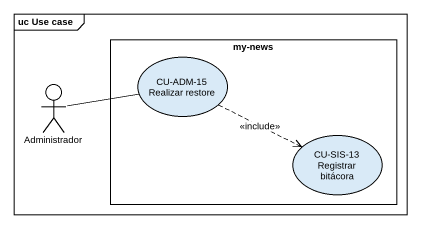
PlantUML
@startuml
mainframe uc Use case
rectangle "my-news" as my_news {
  usecase "CU-ADM-15 Realizar restore" as CU_ADM_15_Realizar_restore
  usecase "CU-SIS-13 Registrar bitácora" as CU_SIS_13_Registrar_bitácora
}
actor Administrador
CU_ADM_15_Realizar_restore -left- Administrador
CU_ADM_15_Realizar_restore .right.> CU_SIS_13_Registrar_bitácora : <<include>>
@enduml
